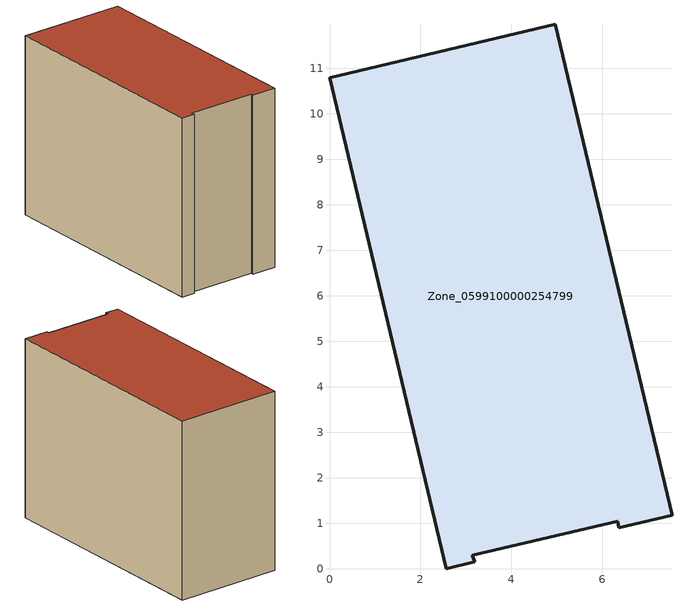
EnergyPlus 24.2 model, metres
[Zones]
Zone_0599100000254799
 floor ground (C_G): 3.2,0.15 2.56,0 0,10.79 4.97,11.97 7.53,1.18 6.35,0.9 6.34,1.04 3.14,0.29 z0
 wall outside (C_F): 3.14,0.29 6.34,1.04 6.35,0.9 7.53,1.18 4.97,11.97 0,10.79 2.56,0 3.2,0.15 3.14,0.29 z0:8.55
 roof outside (C_R): 2.56,0 3.2,0.15 3.14,0.29 6.34,1.04 6.35,0.9 7.53,1.18 4.97,11.97 0,10.79 z8.55
[BUILDING]
Pand.0599100000254799: North Axis=0; Terrain=City; Loads Convergence Tolerance Value=0.04; Temperature Convergence Tolerance Value=0.4; Solar Distribution=FullExterior; Maximum Number of Warmup Days=25; Minimum Number of Warmup Days=1
[Site:Location]
Rotterdam.The.Hague.AP_ZH_NLD Design_Conditions: Latitude=51.96; Longitude=4.45; Time Zone=1; Elevation=-4.5
[SITE:GROUNDTEMPERATURE:BUILDINGSURFACE]
18, 18, 18, 18, 18, 18, 18, 18, 18, 18, 18, 18
[MATERIAL] Thermal Absorptance=0.9; Solar Absorptance=0.7; Visible Absorptance=0.7
Name | Roughness | Thickness | Conductivity | Density | Specific Heat
G.TI.1975-1991 | MediumSmooth | 0.15 | 0.288461 | 540 | 1210
F.TI.1975-1991 | Rough | 0.3 | 0.230769 | 1920 | 840
R.TI.1975-1991 | MediumRough | 0.2 | 0.153846 | 1500 | 1000
[CONSTRUCTION]
C_G: G.TI.1975-1991
C_F: F.TI.1975-1991
C_R: R.TI.1975-1991
[ZONE]
Zone_0599100000254799: Type=1; Multiplier=1; Ceiling Height=Autocalculate; Volume=Autocalculate; Floor Area=autocalculate; Part of Total Floor Area=Yes
[ZONEINFILTRATION:DESIGNFLOWRATE]
Infil_Zone_0599100000254799: Zone or ZoneList or Space or SpaceList=Zone_0599100000254799; Schedule=AlwaysOn; Design Flow Rate Calculation Method=Flow/Area; Flow Rate per Floor Area=0.003; Constant Term Coefficient=1; Temperature Term Coefficient=0; Velocity Term Coefficient=0; Velocity Squared Term Coefficient=0
[HVACTEMPLATE:ZONE:IDEALLOADSAIRSYSTEM]
Zone_0599100000254799: Maximum Heating Supply Air Temperature=50; Minimum Cooling Supply Air Temperature=13; Maximum Heating Supply Air Humidity Ratio=0.0156; Minimum Cooling Supply Air Humidity Ratio=0.0077; Heating Limit=NoLimit; Cooling Limit=NoLimit; Dehumidification Control Type=ConstantSensibleHeatRatio; Cooling Sensible Heat Ratio=0.7; Dehumidification Setpoint=60; Humidification Control Type=None; Humidification Setpoint=30; Outdoor Air Method=None; Outdoor Air Flow Rate per Person=0.00944; Outdoor Air Flow Rate per Zone Floor Area=0; Outdoor Air Flow Rate per Zone=0; Demand Controlled Ventilation Type=None; Outdoor Air Economizer Type=NoEconomizer; Heat Recovery Type=None; Sensible Heat Recovery Effectiveness=0.7; Latent Heat Recovery Effectiveness=0.65
[ZONECONTROL:THERMOSTAT]
ThermostatControl_Zone_0599100000254799: Zone or ZoneList=Zone_0599100000254799; Control Type Schedule=DualSetpointControlType; Control 1=Thermostat_Zone_0599100000254799; Temperature Difference Between Cutout And Setpoint=0
[THERMOSTATSETPOINT:DUALSETPOINT]
Thermostat_Zone_0599100000254799: Heating Setpoint Temperature Schedule=HeatingSetpoint_Zone_0599100000254799; Cooling Setpoint Temperature Schedule=CoolingSetpoint_Zone_0599100000254799
[SCHEDULE:COMPACT]
HeatingSetpoint_Zone_0599100000254799: Through: 12/31, For: AllDays, Until: 24:00, 21
CoolingSetpoint_Zone_0599100000254799: Through: 12/31, For: AllDays, Until: 24:00, 24
DualSetpointControlType: Through: 12/31, For: AllDays, Until: 24:00, 4
AlwaysOn: Through: 12/31, For: AllDays, Until: 24:00, 1
